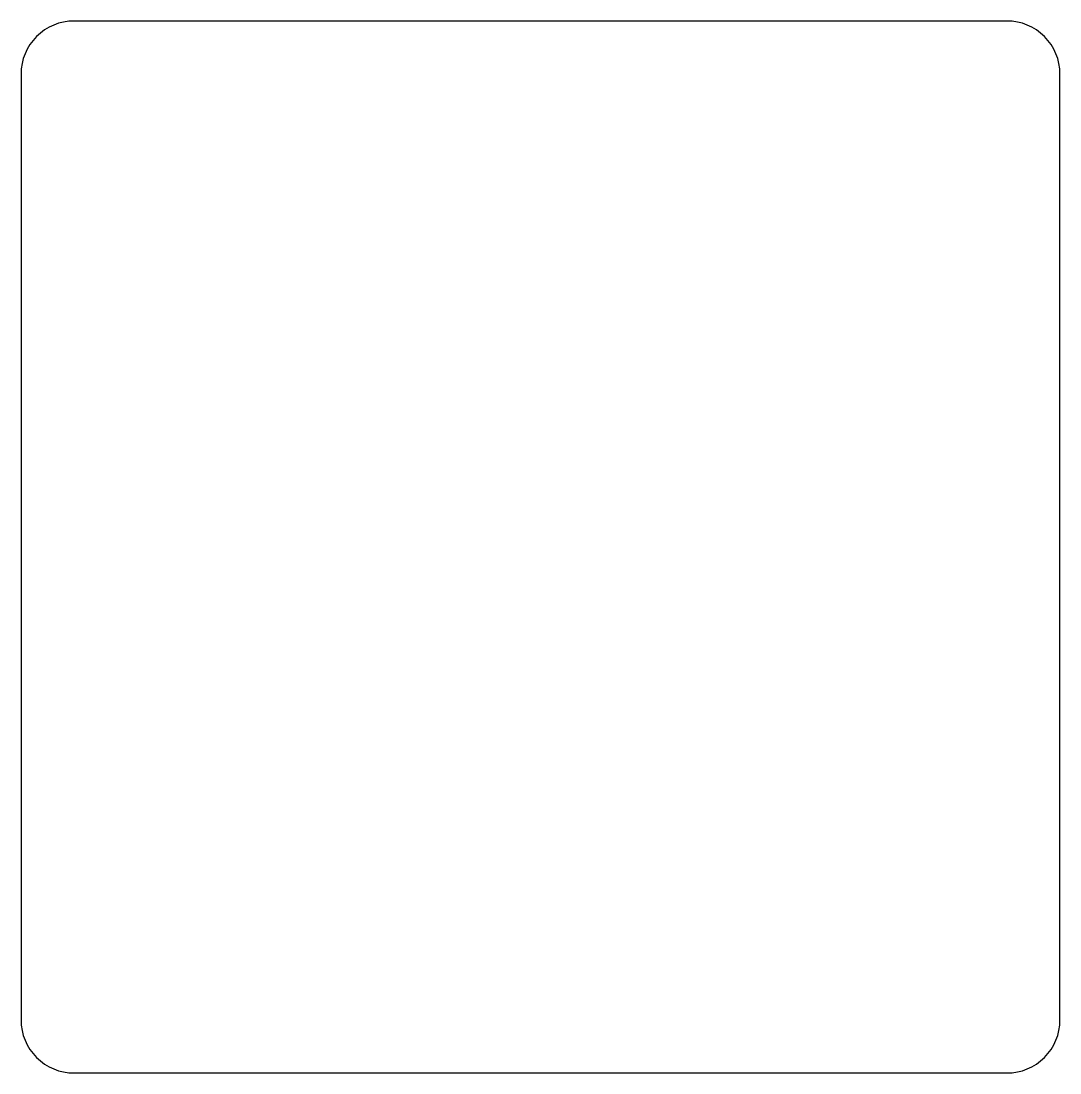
# Model space of a CAD drawing. Header units: millimetres. Extents: x -425.3 to -393.9, y -111.2 to -79.3.
import ezdxf

# ---------------------------------------------------------------- set-up
doc = ezdxf.new("R2010")
doc.units = ezdxf.units.MM
doc.layers.get('0').update_dxf_attribs({"linetype": 'CONTINUOUS'})

msp = doc.modelspace()

# ---------------------------------------------------------------- linework, layer by layer
msp.add_lwpolyline([(-393.875, -80.95, 0.414214), (-395.475, -79.35), (-423.675, -79.35, 0.414214), (-425.275, -80.95), (-425.275, -109.55, 0.414214), (-423.675, -111.15), (-395.475, -111.15, 0.414214), (-393.875, -109.55)], format="xyb", close=True)

doc.saveas('drawing.dxf')
